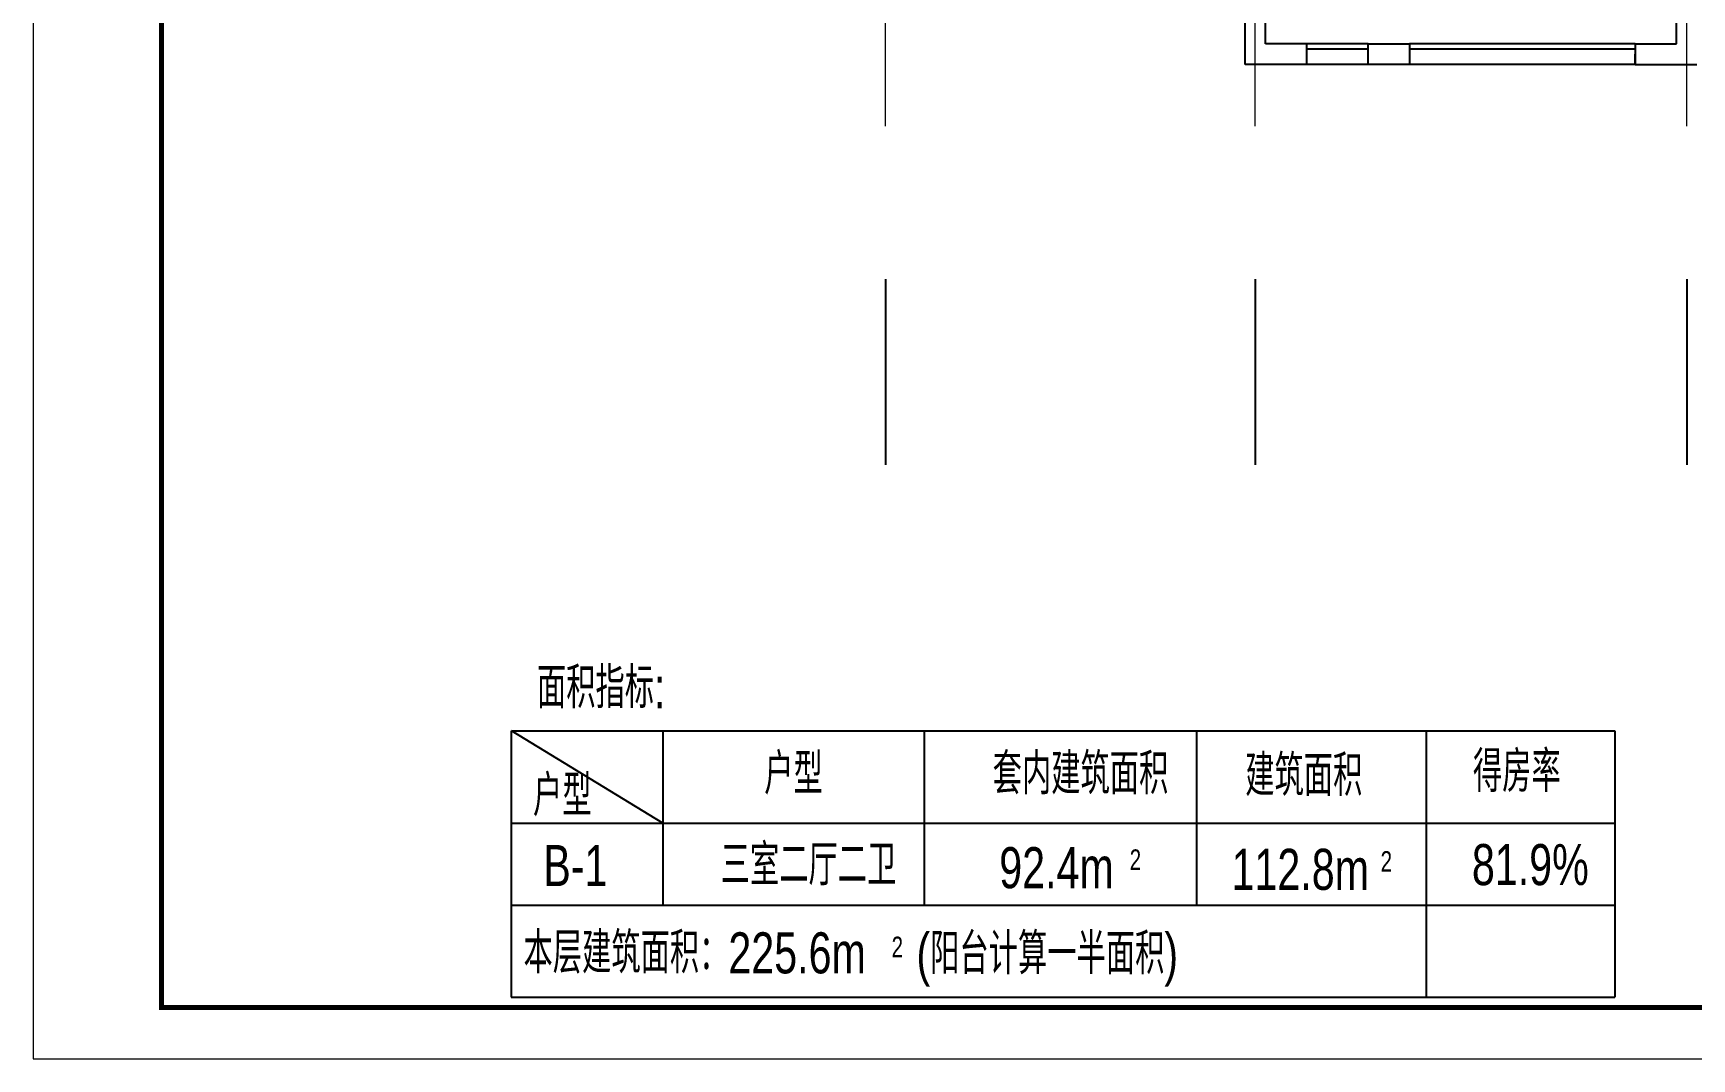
# Model space of a CAD drawing. Extents: x 1332633 to 1595679, y 264824 to 640777.
# Drawn here: x 1338833 to 1354982, y 544719 to 554714 of the extents above; entities that cross this region are included whole.
import ezdxf
from ezdxf.enums import TextEntityAlignment as Align

# ---------------------------------------------------------------- set-up
doc = ezdxf.new("R2010")
doc.units = 0
doc.header["$LTSCALE"] = 1000
doc.header["$MEASUREMENT"] = 0
doc.linetypes.add('DOTE', pattern=[2.42, 2, -0.2, 0.02, -0.2])
doc.layers.get('0').update_dxf_attribs({"linetype": 'CONTINUOUS'})
doc.layers.add('_公共_图框', color=4, linetype='CONTINUOUS', lineweight=5)
doc.layers.add('DOTE', color=1, linetype='DOTE', lineweight=13)
for name, color, linetype in [('A-Balcony(建筑阳台)', 32, 'CONTINUOUS'), ('A-HZ1_建筑汉字注明_平_立面_房间名称等_', 7, 'CONTINUOUS'), ('A-Wall(建筑墙)', 255, 'CONTINUOUS'), ('A-WALL_建筑墙_', 255, 'CONTINUOUS'), ('AXIS', 3, 'CONTINUOUS'), ('TEXT', 2, 'CONTINUOUS')]:
    doc.layers.add(name, color=color, linetype=linetype)
doc.styles.add('sunyat', font='3yromanc.shx', dxfattribs={"width": 0.75, "bigfont": '3yhztxt.shx'})
doc.styles.add('图框文字', font='SIMKAI.TTF')

# ---------------------------------------------------------------- blocks, each defined once
blk = doc.blocks.new('vvxv')
at = {"layer": '_公共_图框'}
blk.add_lwpolyline([(-63000, 0), (0, 0), (0, 29700), (-63000, 29700)], close=True, dxfattribs=at)
at = {"layer": '_公共_图框', "const_width": 50}
blk.add_lwpolyline([(-61750, 500), (-500, 500), (-500, 29200), (-61750, 29200)], close=True, dxfattribs=at)
at = {"layer": '_公共_图框', "style": '图框文字'}
for tag, height, p in [('建设单位', 250, (-2500, 19150)), ('合作单位', 250, (-2527, 16842)), ('项目名称', 250, (-2500, 15150)), ('项目编号', 250, (-2500, 13150)), ('建筑', 175, (-1300, 2800)), ('方案深化', 175, (-1300, 2450)), ('1:100', 175, (-1300, 2100)), ('20090705', 175, (-1300, 1750)), ('图号', 175, (-1300, 1225))]:
    blk.add_attdef(tag, text='', height=height, dxfattribs=at).set_placement(p, align=Align.MIDDLE_CENTER)

msp = doc.modelspace()

# ---------------------------------------------------------------- linework, layer by layer
for p, q in [((1354432, 554508), (1354432, 554408)), ((1354432, 554408), (1354432, 554508))]:
    msp.add_line(p, q)
msp.add_lwpolyline([(1351832, 554608), (1352232, 554608), (1352232, 554408), (1351832, 554408)], close=True)
at = {"layer": 'A-Balcony(建筑阳台)'}
for points in [[(1351832, 554608), (1351232, 554608)], [(1351832, 554558), (1351232, 554558)], [(1354432, 554608), (1352232, 554608)], [(1354432, 554558), (1352232, 554558)], [(1351832, 554408), (1351232, 554408)], [(1354432, 554408), (1352232, 554408)]]:
    msp.add_lwpolyline(points, dxfattribs=at)
at = {"layer": 'A-Wall(建筑墙)'}
for p, q in [((1350832, 554608), (1350832, 556008)), ((1354832, 554608), (1354832, 556008)), ((1351232, 554608), (1350832, 554608)), ((1351232, 554608), (1351232, 554408)), ((1354432, 554608), (1354432, 554408)), ((1351232, 554408), (1350632, 554408))]:
    msp.add_line(p, q, dxfattribs=at)
at = {"layer": 'A-WALL_建筑墙_'}
for p, q in [((1350632, 554408), (1350632, 555408)), ((1354432, 554608), (1354832, 554608)), ((1354432, 554408), (1355032, 554408))]:
    msp.add_line(p, q, dxfattribs=at)
at = {"layer": 'AXIS'}
for p, q in [((1347132, 552316), (1347132, 550507)), ((1350732, 552316), (1350732, 550507)), ((1354932, 552316), (1354932, 550507))]:
    msp.add_line(p, q, dxfattribs=at)
at = {"layer": 'DOTE'}
for p, q in [((1347132, 553808), (1347132, 570841)), ((1350732, 553808), (1350732, 570841)), ((1354932, 553808), (1354932, 570841))]:
    msp.add_line(p, q, dxfattribs=at)
at = {"layer": 'TEXT'}
for p, q in [((1343488, 547917), (1343488, 545319)), ((1344963, 547017), (1343489, 547917)), ((1343489, 547917), (1354233, 547917)), ((1344963, 547917), (1344963, 546217)), ((1347508, 547917), (1347508, 546217)), ((1350159, 547917), (1350159, 546217)), ((1350159, 547917), (1350159, 546217)), ((1352397, 547917), (1352397, 545319)), ((1354233, 547917), (1354233, 545319)), ((1343489, 547017), (1352397, 547017)), ((1343489, 547017), (1354233, 547017)), ((1344963, 546957), (1344963, 546217)), ((1343489, 546217), (1352397, 546217)), ((1343489, 546217), (1352397, 546217)), ((1343489, 546217), (1352397, 546217)), ((1343489, 546217), (1352397, 546217)), ((1343489, 546217), (1352397, 546217)), ((1343489, 546217), (1354233, 546217)), ((1343488, 545319), (1354233, 545319))]:
    msp.add_line(p, q, dxfattribs=at)

# ---------------------------------------------------------------- block references
msp.add_blockref('vvxv', (1401833, 544719))

# ---------------------------------------------------------------- texts
at = {"layer": 'A-HZ1_建筑汉字注明_平_立面_房间名称等_', "color": 254, "style": 'sunyat', "width": 0.75}
for s, height, p in [('面积指标:', 400, (1343738, 548136)), ('得房率', 400, (1352851, 547319)), ('户型', 400, (1345951, 547297)), ('套内建筑面积', 400, (1348175, 547297)), ('建筑面积', 400, (1350634, 547280)), ('户型', 400, (1343700, 547085)), ('B-1', 400, (1343800, 546403)), ('三室二厅二卫', 400, (1345527, 546409)), ('81.9%%%', 400, (1352841, 546412)), ('92.4m', 400, (1348239, 546382)), ('2', 200, (1349509, 546560)), ('112.8m', 400, (1350501, 546366)), ('2', 200, (1351952, 546543)), ('本层建筑面积：225.6m', 400, (1343607, 545552)), ('(阳台计算一半面积)', 400, (1347433, 545544)), ('2', 200, (1347191, 545710))]:
    msp.add_text(s, height=height, dxfattribs=at).set_placement(p)

doc.saveas('drawing.dxf')
